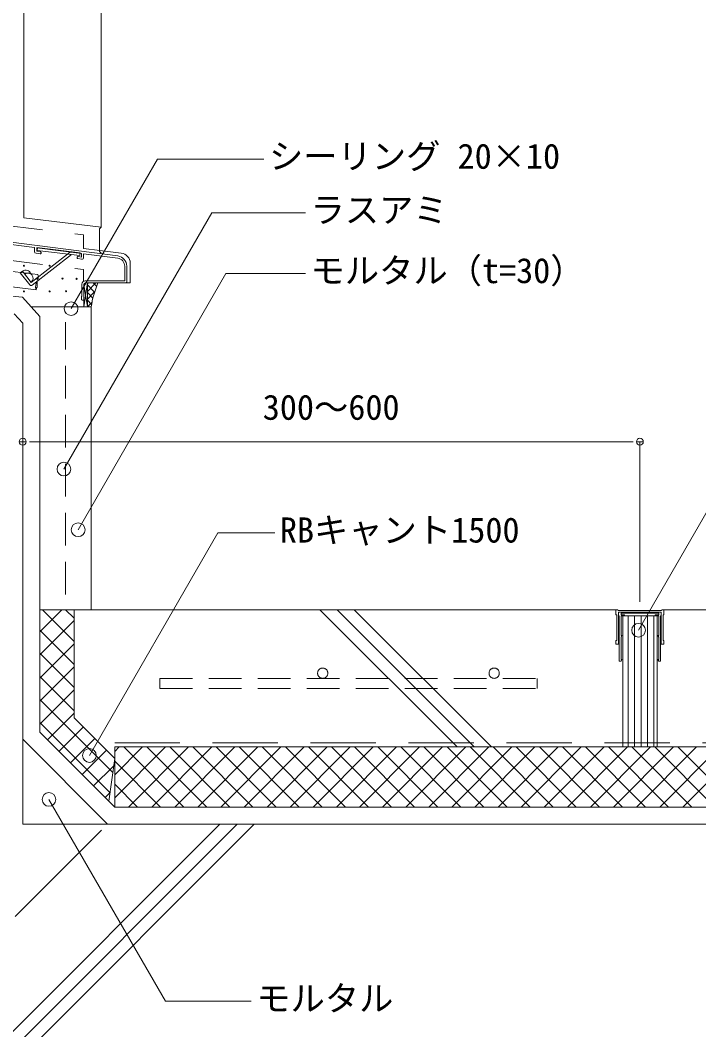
# Model space of a CAD drawing. Units: millimetres, scale not verified. Extents: x -1380 to 1380, y -955 to 955.
# Drawn here: x -401 to -6, y -530 to 59 of the extents above; entities that cross this region are included whole.
import ezdxf
from ezdxf.enums import TextEntityAlignment as Align

# ---------------------------------------------------------------- set-up
doc = ezdxf.new("R2010")
doc.units = ezdxf.units.MM
doc.header["$LTSCALE"] = 3
doc.linetypes.add('USER1', pattern=[19.05, 12.7, -6.35])
doc.linetypes.add('USER2', pattern=[9.525, 6.35, -3.175])
for name, color, linetype, lineweight in [('0-0_0', 7, 'Continuous', 9), ('0-1_HATCH', 9, 'Continuous', 18), ('0-3_KUTAI', 3, 'Continuous', 18), ('0-4_BOUSUI', 1, 'Continuous', 18), ('0-5_MOJI', 7, 'Continuous', 18), ('0-6_sunpo', 7, 'Continuous', 18), ('0-7_dannnetu', 6, 'Continuous', 18), ('0-8_TENSEN', 4, 'USER2', 18), ('0-A_ZATU', 6, 'Continuous', 18), ('1-0_bousui2', 7, 'USER1', 9)]:
    doc.layers.add(name, color=color, linetype=linetype, lineweight=lineweight)
doc.styles.add('ＭＳ ゴシック', font='')
doc.styles.get('ＭＳ ゴシック').set_extended_font_data('MS Gothic')

# ---------------------------------------------------------------- blocks, each defined once
blk = doc.blocks.new('_DOT')
at = {"layer": '0-0_0'}
for p, q in [((-0.5, 0), (-1, 0)), ((0.25, 0), (-0.25, 0))]:
    blk.add_line(p, q, dxfattribs=at)
blk.add_circle((0, 0), 0.25, dxfattribs=at)

msp = doc.modelspace()

# ---------------------------------------------------------------- linework, layer by layer
at = {"layer": '0-1_HATCH'}
for p, q in [((-362.289, -95.051), (-361.755, -94.517)), ((-362.289, -99.541), (-357.265, -94.517)), ((-358.083, -99.83), (-362.289, -95.624)), ((-362.289, -104.031), (-358.081, -99.823)), ((-356.917, -96.506), (-358.907, -94.517)), ((-359.05, -103.354), (-362.289, -100.115)), ((-359.792, -107.102), (-362.289, -104.605)), ((-362.289, -108.522), (-359.567, -105.799)), ((-390.001, -297.878), (-377.123, -285)), ((-370.001, -303.439), (-388.44, -285)), ((-370.001, -289.968), (-374.97, -285)), ((-226.61, -285), (-146.61, -365)), ((-216.61, -285), (-136.61, -365)), ((-206.61, -285), (-126.61, -365)), ((-390.001, -311.348), (-370.001, -291.348)), ((-370.001, -316.909), (-390.001, -296.909)), ((-390.001, -324.819), (-370.001, -304.819)), ((-370.001, -330.38), (-390.001, -310.38)), ((-390.001, -338.289), (-370.001, -318.289)), ((-370.001, -343.85), (-390.001, -323.85)), ((-390.001, -351.759), (-370.001, -331.759)), ((-347.503, -379.818), (-390.001, -337.32)), ((-385.566, -360.795), (-370.001, -345.23)), ((-349.167, -391.625), (-390.001, -350.791)), ((-378.831, -367.53), (-364.689, -353.388)), ((-372.096, -374.265), (-357.954, -360.123)), ((-365.361, -381.001), (-351.219, -366.858)), ((-346.362, -367.709), (-343.653, -365)), ((-346.362, -381.179), (-330.182, -365)), ((-346.362, -394.649), (-316.712, -365)), ((-306.088, -400), (-341.088, -365)), ((-338.242, -400), (-303.242, -365)), ((-292.618, -400), (-327.618, -365)), ((-324.771, -400), (-289.771, -365)), ((-279.147, -400), (-314.147, -365)), ((-311.301, -400), (-276.301, -365)), ((-265.677, -400), (-300.677, -365)), ((-297.83, -400), (-262.83, -365)), ((-252.207, -400), (-287.207, -365)), ((-284.36, -400), (-249.36, -365)), ((-238.736, -400), (-273.736, -365)), ((-270.89, -400), (-235.89, -365)), ((-225.266, -400), (-260.266, -365)), ((-257.419, -400), (-222.419, -365)), ((-211.796, -400), (-246.796, -365)), ((-243.949, -400), (-208.949, -365)), ((-198.325, -400), (-233.325, -365)), ((-230.479, -400), (-195.479, -365)), ((-184.855, -400), (-219.855, -365)), ((-217.008, -400), (-182.008, -365)), ((-171.384, -400), (-206.384, -365)), ((-203.538, -400), (-168.538, -365)), ((-157.914, -400), (-192.914, -365)), ((-190.067, -400), (-155.067, -365)), ((-144.444, -400), (-179.444, -365)), ((-176.597, -400), (-141.597, -365)), ((-130.973, -400), (-165.973, -365)), ((-163.127, -400), (-128.127, -365)), ((-117.503, -400), (-152.503, -365)), ((-149.656, -400), (-114.656, -365)), ((-104.032, -400), (-139.032, -365)), ((-136.186, -400), (-101.186, -365)), ((-90.562, -400), (-125.562, -365)), ((-122.715, -400), (-87.715, -365)), ((-77.092, -400), (-112.092, -365)), ((-109.245, -400), (-74.245, -365)), ((-63.621, -400), (-98.621, -365)), ((-95.775, -400), (-60.775, -365)), ((-50.151, -400), (-85.151, -365)), ((-82.304, -400), (-47.304, -365)), ((-36.681, -400), (-71.681, -365)), ((-68.834, -400), (-33.834, -365)), ((-23.21, -400), (-58.21, -365)), ((-55.364, -400), (-20.364, -365)), ((-9.74, -400), (-44.74, -365)), ((-41.893, -400), (-6.893, -365)), ((3.731, -400), (-31.269, -365)), ((-28.423, -400), (6.577, -365)), ((17.201, -400), (-17.799, -365)), ((-14.952, -400), (20.048, -365)), ((-358.626, -387.736), (-346.978, -376.088)), ((-319.559, -400), (-346.362, -373.197)), ((-333.029, -400), (-346.362, -386.667)), ((-351.89, -394.471), (-349.188, -391.768)), ((-535.001, -660), (-285.001, -410)), ((-525.001, -660), (-275.001, -410)), ((-515.001, -660), (-265.001, -410))]:
    msp.add_line(p, q, dxfattribs=at)
at = {"layer": '0-3_KUTAI'}
for p, q in [((-395.074, -108.541), (-360.001, -108.541)), ((-360.001, -285), (-360.001, -108.541)), ((-404.976, -112.502), (-400.001, -118)), ((-54.001, -285), (-370.001, -285)), ((899.999, -285), (-26.001, -285)), ((-46.787, -365), (-46.787, -288.5)), ((-43.037, -365), (-43.037, -288.5)), ((-39.287, -365), (-39.287, -288.5)), ((-35.537, -365), (-35.537, -288.5)), ((-31.787, -365), (-31.787, -288.5)), ((-350.504, -410), (-400.001, -360.502))]:
    msp.add_line(p, q, dxfattribs=at)
for points in [[(899.999, -410), (-400.001, -410), (-400.001, -118)], [(-50.001, -365), (-50.001, -288.5), (-30.001, -288.5), (-30.001, -365)]]:
    msp.add_lwpolyline(points, dxfattribs=at)
for points in [[(-27.501, -285.5), (-27.001, -285), (-26.001, -285), (-26.001, -288), (-26.501, -288), (-26.501, -303), (-26.001, -303), (-26.001, -305), (-27.501, -305), (-27.501, -286.5), (-52.501, -286.5), (-52.501, -305), (-54.001, -305), (-54.001, -303), (-53.501, -303), (-53.501, -288), (-54.001, -288), (-54.001, -285), (-53.001, -285), (-52.501, -285.5), (-40.001, -285.5)], [(-29.001, -287), (-29.001, -288), (-31.001, -288), (-31.001, -288.5), (-29.001, -288.5), (-29.001, -300), (-29.501, -300), (-29.001, -301), (-29.001, -314), (-29.501, -314), (-29.001, -315), (-28.001, -315), (-28.001, -288.5), (-27.501, -288.5), (-27.501, -286.5), (-52.501, -286.5), (-52.501, -288.5), (-52.001, -288.5), (-52.001, -315), (-51.001, -315), (-50.501, -314), (-51.001, -314), (-51.001, -301), (-50.501, -300), (-51.001, -300), (-51.001, -288.5), (-49.001, -288.5), (-49.001, -288), (-51.001, -288), (-51.001, -287)]]:
    msp.add_lwpolyline(points, close=True, dxfattribs=at)
at = {"layer": '0-4_BOUSUI'}
for points in [[(-414.671, -101.483), (-400.147, -102.935), (-390.001, -114.147)], [(899.999, -400), (-346.362, -400), (-390.001, -356.36), (-390.001, -114.147)]]:
    msp.add_lwpolyline(points, dxfattribs=at)
at = {"layer": '0-5_MOJI'}
for points in [[(178.33, -4.092), (128.33, -4.092), (-40.747, -296.941)], [(-259.321, -22.402), (-321.455, -22.402), (-371.765, -109.541)], [(-235.11, -53.753), (-289.768, -53.753), (-375.969, -203.057)], [(-235.11, -89.062), (-281.459, -89.062), (-367.66, -238.366)], [(-253.014, -240.264), (-286.213, -240.264), (-361.086, -369.948)], [(-266.759, -513.217), (-316.759, -513.217), (-384.671, -395.59)]]:
    msp.add_lwpolyline(points, dxfattribs=at)
for centre in [(-371.765, -109.541), (-375.969, -203.057), (-367.66, -238.366), (-40.747, -296.941), (-361.086, -369.948), (-384.671, -395.59)]:
    msp.add_circle(centre, 4, dxfattribs=at)
at = {"layer": '0-6_sunpo'}
for p, q in [((-400.001, -216.352), (-400.001, -187.102)), ((-392.001, -187.102), (-48.001, -187.102)), ((-40.001, -280.5), (-40.001, -187.102)), ((-354.039, -413.535), (-404.363, -463.859))]:
    msp.add_line(p, q, dxfattribs=at)
at = {"layer": '0-7_dannnetu'}
for p, q in [((-370.001, -285), (-390.001, -285)), ((-346.362, -400), (-346.362, -365)), ((899.999, -365), (-346.362, -365)), ((-346.362, -371.716), (-349.855, -396.506))]:
    msp.add_line(p, q, dxfattribs=at)
msp.add_lwpolyline([(-346.362, -371.716), (-370.001, -348.076), (-370.001, -285)], dxfattribs=at)
at = {"layer": '0-8_TENSEN'}
for p, q in [((-375.001, -276.177), (-375.001, -117.364)), ((-320.001, -325), (-320.001, -331)), ((-320.001, -331), (-100.001, -331))]:
    msp.add_line(p, q, dxfattribs=at)
msp.add_lwpolyline([(-320.001, -325), (-100.001, -325), (-100.001, -331)], dxfattribs=at)
for centre in [(-225.001, -322), (-125.001, -322)]:
    msp.add_circle(centre, 3, dxfattribs=at)
at = {"layer": '0-A_ZATU'}
for p, q in [((-399.287, -56.572), (-399.287, 540)), ((-354.287, -62.098), (-354.287, 540)), ((-354.287, -62.098), (-399.287, -56.572)), ((-354.287, -62.098), (-355.287, -63.098)), ((-355.287, -63.098), (-355.287, -76.21)), ((-393.087, -73.93), (-425.414, -69.786)), ((-344.524, -78.846), (-424.651, -68.573)), ((-393.087, -73.93), (-393.087, -76.276)), ((-365.787, -77.43), (-391.787, -74.097)), ((-391.787, -74.097), (-391.787, -76.113)), ((-389.723, -76.378), (-391.787, -76.113)), ((-355.287, -76.21), (-354.287, -77.21)), ((-342.556, -77.101), (-355.003, -75.572)), ((-389.851, -77.571), (-392.214, -77.268)), ((-389.287, -76.874), (-389.287, -77.075)), ((-368.287, -79.694), (-368.287, -79.896)), ((-365.614, -80.679), (-367.851, -80.392)), ((-365.787, -79.447), (-367.724, -79.198)), ((-365.787, -77.43), (-365.787, -79.447)), ((-364.487, -77.597), (-364.487, -79.687)), ((-344.589, -80.148), (-364.487, -77.597)), ((-340.487, -84.81), (-340.487, -93.317)), ((-339.287, -84.797), (-339.287, -94.017)), ((-337.287, -94.517), (-337.287, -83.056)), ((-340.487, -93.317), (-363.489, -93.317)), ((-365.489, -101.803), (-365.489, -95.317)), ((-362.289, -94.517), (-364.289, -108.541)), ((-364.289, -104.017), (-364.289, -95.517)), ((-362.289, -108.541), (-364.289, -95.517)), ((-339.787, -94.517), (-363.289, -94.517)), ((-362.289, -94.517), (-362.289, -108.541)), ((-337.287, -94.517), (-353.946, -94.517)), ((-365.789, -102.517), (-365.789, -104.017)), ((-364.789, -104.517), (-365.289, -104.517)), ((-364.289, -104.017), (-364.289, -108.541))]:
    msp.add_line(p, q, dxfattribs=at)
at = {"layer": '0-A_ZATU', "linetype": 'USER1'}
for p, q in [((-426.287, -58.982), (-364.487, -66.571)), ((-364.487, -74.408), (-364.487, -66.571)), ((-394.999, -94.226), (-372.098, -76.333)), ((-366.477, -77.023), (-391.787, -73.916)), ((-391.486, -75.565), (-391.291, -73.976)), ((-366.672, -78.611), (-391.486, -75.565)), ((-355.003, -75.572), (-364.487, -74.408)), ((-391.194, -89.603), (-476.898, -79.479)), ((-426.287, -79.133), (-364.487, -86.721)), ((-394.487, -95.856), (-371.635, -78.002)), ((-366.477, -77.023), (-366.672, -78.611)), ((-401.432, -88.592), (-400.171, -87.607)), ((-394.999, -94.226), (-400.171, -87.607)), ((-364.487, -86.721), (-364.487, -93.585)), ((-392.25, -98.541), (-477.954, -88.417)), ((-395.891, -95.684), (-401.432, -88.592))]:
    msp.add_line(p, q, dxfattribs=at)
at = {"layer": '0-A_ZATU'}
for centre in [(-399.287, -84.517), (-384.287, -84.517), (-391.787, -92.017), (-376.787, -92.017), (-368.546, -92.159), (-368.546, -92.159), (-399.287, -99.517), (-384.287, -99.517), (-374.724, -99.381), (-374.724, -99.381)]:
    msp.add_circle(centre, 0.3, dxfattribs=at)
for centre, radius, start, end in [((-392.087, -76.276), 1, 180.00057, 262.69788), ((-389.787, -76.874), 0.5, 359.99771, 82.70342), ((-389.787, -77.075), 0.5, 262.6922, 359.99656), ((-367.787, -79.694), 0.5, 82.70328, 180.00229), ((-367.787, -79.896), 0.5, 180.00229, 262.69249), ((-365.487, -79.687), 1, 262.69227, 359.99885), ((-345.187, -84.81), 4.7, 359.99878, 82.69384), ((-345.287, -84.797), 6, 0, 82.69409), ((-343.287, -83.056), 6, 0, 83.00004), ((-398.217, -90.108), 3, 18.16085, 128), ((-396.963, -91.713), 3, 308, 128), ((-363.489, -95.317), 2, 90, 180), ((-339.787, -94.017), 0.5, 270, 0), ((-363.289, -95.517), 1, 90, 180), ((-308.865, -115.233), 51.573, 156.3165, 172.54451), ((-366.49, -101.803), 1, 314.44046, 0.00346), ((-365.289, -104.017), 0.5, 180, 270), ((-364.789, -104.017), 0.5, 270, 0)]:
    msp.add_arc(centre, radius, start, end, dxfattribs=at)
at = {"layer": '0-A_ZATU', "linetype": 'USER1'}
for centre, radius, start, end in [((-386.462, -96.959), 6, 151.23874, 195.28737), ((-397.509, -95.654), 6, 331.23874, 15.28737), ((-396.981, -91.185), 6, 331.23874, 15.28737), ((-395.103, -95.068), 1, 218, 308)]:
    msp.add_arc(centre, radius, start, end, dxfattribs=at)
at = {"layer": '1-0_bousui2'}
msp.add_line((-346.362, -362.5), (899.999, -362.5), dxfattribs=at)

# ---------------------------------------------------------------- block references
at = {"layer": '0-6_sunpo', "xscale": 8, "yscale": 8, "rotation": 180}
msp.add_blockref('_DOT', (-400.001, -187.102), dxfattribs=at)
at = {"layer": '0-6_sunpo', "xscale": 8, "yscale": 8}
msp.add_blockref('_DOT', (-40.001, -187.102), dxfattribs=at)

# ---------------------------------------------------------------- texts
at = {"layer": '0-5_MOJI', "style": 'ＭＳ ゴシック'}
for s, p in [('シーリング 20×10', (-256.321, -32.402)), ('ラスアミ', (-232.11, -63.753)), ('モルタル（t=30）', (-232.11, -99.062)), ('RBキャント1500', (-250.014, -250.264)), ('モルタル', (-263.759, -523.217))]:
    msp.add_text(s, height=14.66, dxfattribs=at).set_placement(p, align=Align.BOTTOM_LEFT)
at = {"layer": '0-6_sunpo', "style": 'ＭＳ ゴシック'}
msp.add_text('300～600', height=14.66, dxfattribs=at).set_placement((-260.001, -178.71), align=Align.BOTTOM_LEFT)

doc.saveas('drawing.dxf')
